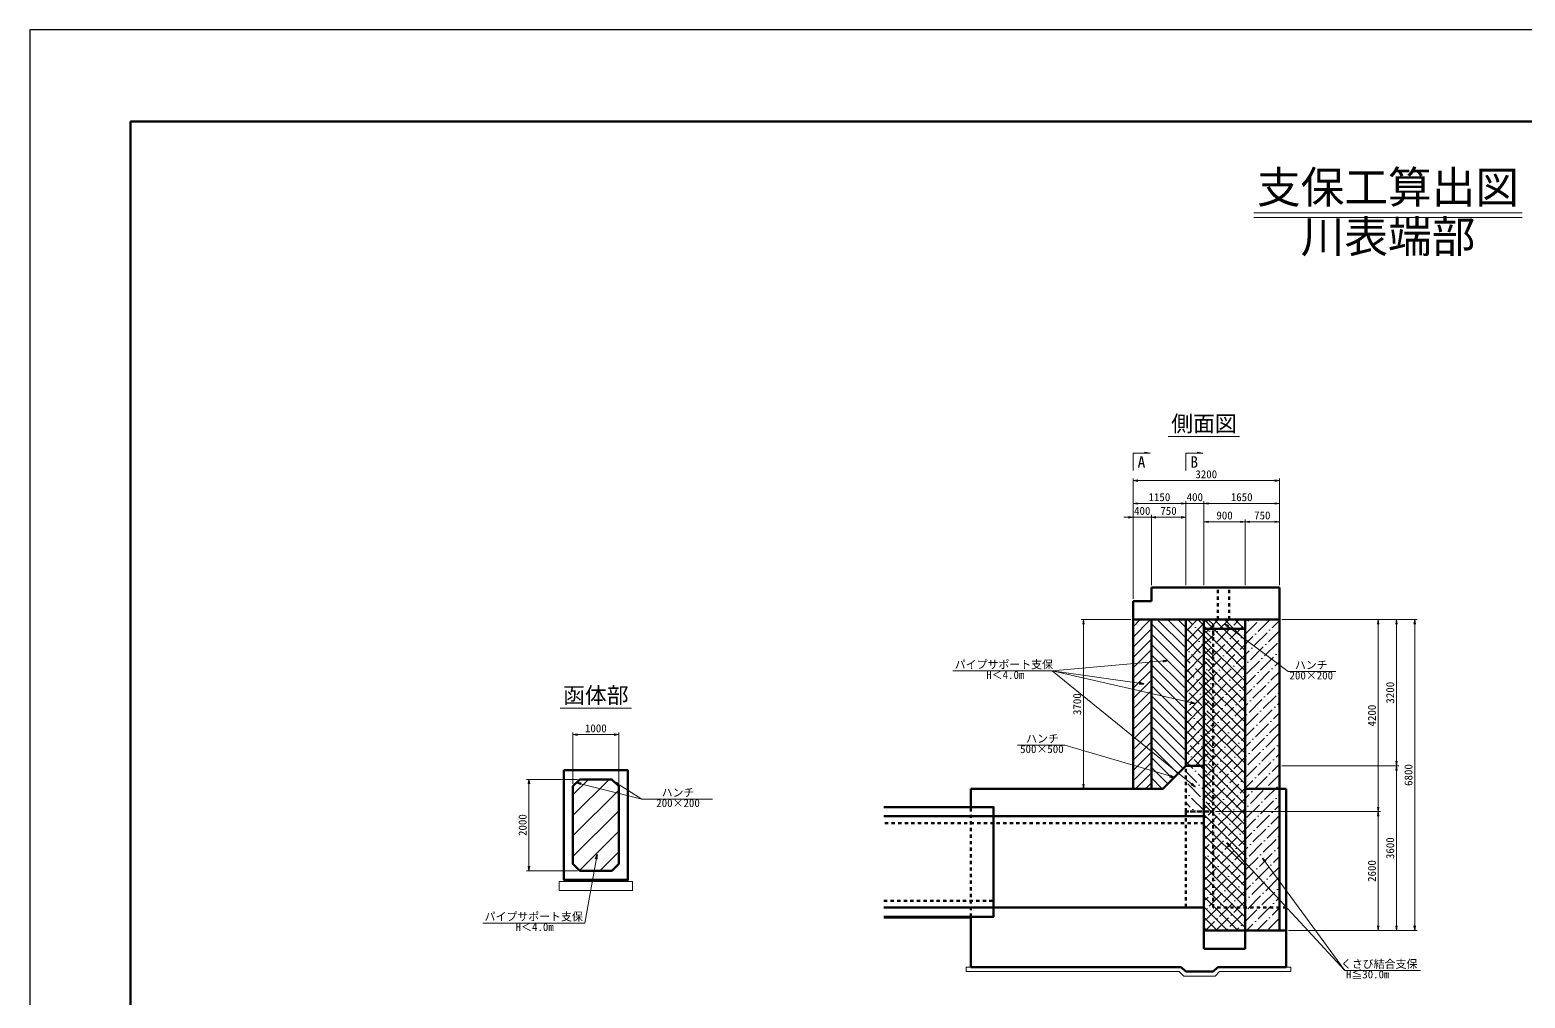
# Model space of a CAD drawing. Header units: millimetres. Extents: x 108558 to 167958, y -66594 to -24594.
# Drawn here: x 108558 to 141256, y -45769 to -24594 of the extents above; entities that cross this region are included whole.
import ezdxf
from ezdxf.enums import TextEntityAlignment as Align

# ---------------------------------------------------------------- set-up
doc = ezdxf.new("R2010")
doc.units = ezdxf.units.MM
doc.header["$LTSCALE"] = 60
doc.header["$PDSIZE"] = 300
doc.linetypes.add('SXF_跳び破線', pattern=[12, 6, -6])
doc.linetypes.add('破線', pattern=[7.5, 6, -1.5])
doc.layers.get('Defpoints').update_dxf_attribs({"color": 151})
for name, color, linetype, lineweight in [('D-BYP-STR4', 6, 'Continuous', 25), ('D-BYP-STR7', 2, 'Continuous', 13), ('D-BYP-STR8', 150, 'Continuous', 50), ('D-STR', 1, 'Continuous', 50), ('D-STR-DIM', 7, 'Continuous', 13), ('D-STR-HTXT', 7, 'Continuous', 13), ('D-TTL', 2, 'Continuous', 140), ('D-TTL-LINE', 7, 'Continuous', 13), ('D-TTL-TXT', 7, 'Continuous', 13)]:
    doc.layers.add(name, color=color, linetype=linetype, lineweight=lineweight)
doc.styles.add('MS ゴシック', font='')
doc.styles.add('YOKO_GOTHIC', font='')
doc.styles.add('ＭＳ ゴシック', font='')
doc.styles.get('MS ゴシック').set_extended_font_data('MS Gothic')
doc.styles.get('YOKO_GOTHIC').set_extended_font_data('MS Gothic')
doc.styles.get('ＭＳ ゴシック').set_extended_font_data('MS Gothic')
doc.dimstyles.new('S50', dxfattribs={"dimscale": 50, "dimtxt": 3.5, "dimasz": 2, "dimexe": 1, "dimexo": 1, "dimgap": 1, "dimtad": 1, "dimdec": 0, "dimzin": 1, "dimdsep": 46, "dimtxsty": 'YOKO_GOTHIC', "dimblk": 'OPEN', "dimcen": 0, "dimclrd": 256, "dimclre": 256, "dimclrt": 256, "dimaunit": 1, "dimadec": 3, "dimazin": 0, "dimtfac": 1, "dimtdec": 0, "dimtix": 1, "dimtmove": 2, "dimatfit": 3, "dimldrblk": 'OPEN', "dimfxl": 1, "dimlwd": -1, "dimlwe": -1, "dimarcsym": 0})

# ---------------------------------------------------------------- blocks, each defined once
blk = doc.blocks.new('_Open')
at = {"color": 0, "linetype": 'ByBlock', "lineweight": -2}
for p, q in [((-1, 0.17), (0, 0)), ((-1, -0.17), (0, 0)), ((0, 0), (-1, 0))]:
    blk.add_line(p, q, dxfattribs=at)
blk = doc.blocks.new('*D111')
at = {"layer": 'D-STR-DIM', "transparency": 16777216}
for p, q in [((120434, -41085), (120434, -39957)), ((120534, -40007), (121334, -40007)), ((121434, -41085), (121434, -39957))]:
    blk.add_line(p, q, dxfattribs=at)
at = {"layer": 'Defpoints', "color": 0, "transparency": 16777216}
for p in [(121434, -40007), (120434, -41135), (121434, -41135)]:
    blk.add_point(p, dxfattribs=at)
at = {"layer": 'D-STR-DIM', "transparency": 16777216, "xscale": 100, "yscale": 100, "zscale": 100, "rotation": 180}
blk.add_blockref('_Open', (120434, -40007), dxfattribs=at)
at = {"layer": 'D-STR-DIM', "transparency": 16777216, "xscale": 100, "yscale": 100, "zscale": 100}
blk.add_blockref('_Open', (121434, -40007), dxfattribs=at)
at = {"layer": 'D-STR-DIM', "transparency": 16777216, "insert": (120934, -39870), "char_height": 175, "attachment_point": 5, "style": 'YOKO_GOTHIC'}
blk.add_mtext('1000', dxfattribs=at)
blk = doc.blocks.new('*D112')
at = {"layer": 'D-STR-DIM', "transparency": 16777216}
for p, q in [((120534, -40985), (119421, -40985)), ((119471, -41085), (119471, -42885)), ((120534, -42985), (119421, -42985))]:
    blk.add_line(p, q, dxfattribs=at)
at = {"layer": 'Defpoints', "color": 0, "transparency": 16777216}
for p in [(120584, -40985), (119471, -42985), (120584, -42985)]:
    blk.add_point(p, dxfattribs=at)
at = {"layer": 'D-STR-DIM', "transparency": 16777216, "xscale": 100, "yscale": 100, "zscale": 100}
for p, rotation in [((119471, -40985), 90), ((119471, -42985), 270)]:
    blk.add_blockref('_Open', p, dxfattribs=dict(at, rotation=rotation))
at = {"layer": 'D-STR-DIM', "transparency": 16777216, "insert": (119333, -41985), "char_height": 175, "attachment_point": 5, "rotation": 90, "style": 'YOKO_GOTHIC'}
blk.add_mtext('2000', dxfattribs=at)
blk = doc.blocks.new('*D113')
at = {"layer": 'D-STR-DIM', "transparency": 16777216}
for p, q in [((132683, -37040), (132683, -34402)), ((132783, -34452), (135783, -34452)), ((135883, -36740), (135883, -34402))]:
    blk.add_line(p, q, dxfattribs=at)
at = {"layer": 'Defpoints', "color": 0, "transparency": 16777216}
for p in [(135883, -34452), (135883, -36790), (132683, -37090)]:
    blk.add_point(p, dxfattribs=at)
at = {"layer": 'D-STR-DIM', "transparency": 16777216, "xscale": 100, "yscale": 100, "zscale": 100, "rotation": 180}
blk.add_blockref('_Open', (132683, -34452), dxfattribs=at)
at = {"layer": 'D-STR-DIM', "transparency": 16777216, "xscale": 100, "yscale": 100, "zscale": 100}
blk.add_blockref('_Open', (135883, -34452), dxfattribs=at)
at = {"layer": 'D-STR-DIM', "transparency": 16777216, "insert": (134283, -34314), "char_height": 175, "attachment_point": 5, "style": 'YOKO_GOTHIC'}
blk.add_mtext('3200', dxfattribs=at)
blk = doc.blocks.new('*D78')
at = {"layer": 'D-STR-DIM', "transparency": 16777216}
for p, q in [((132683, -37040), (132683, -34902)), ((132783, -34952), (133733, -34952)), ((133833, -36740), (133833, -34902))]:
    blk.add_line(p, q, dxfattribs=at)
at = {"layer": 'Defpoints', "color": 0, "transparency": 16777216}
for p in [(133833, -34952), (133833, -36790), (132683, -37090)]:
    blk.add_point(p, dxfattribs=at)
at = {"layer": 'D-STR-DIM', "transparency": 16777216, "xscale": 100, "yscale": 100, "zscale": 100, "rotation": 180}
blk.add_blockref('_Open', (132683, -34952), dxfattribs=at)
at = {"layer": 'D-STR-DIM', "transparency": 16777216, "xscale": 100, "yscale": 100, "zscale": 100}
blk.add_blockref('_Open', (133833, -34952), dxfattribs=at)
at = {"layer": 'D-STR-DIM', "transparency": 16777216, "insert": (133258, -34814), "char_height": 175, "attachment_point": 5, "style": 'YOKO_GOTHIC'}
blk.add_mtext('1150', dxfattribs=at)
blk = doc.blocks.new('*D79')
at = {"layer": 'D-STR-DIM', "transparency": 16777216}
for p, q in [((133733, -34952), (133633, -34952)), ((133833, -36740), (133833, -34902)), ((133833, -34952), (134233, -34952)), ((134233, -36740), (134233, -34902)), ((134333, -34952), (134433, -34952))]:
    blk.add_line(p, q, dxfattribs=at)
at = {"layer": 'Defpoints', "color": 0, "transparency": 16777216}
for p in [(134233, -34952), (133833, -36790), (134233, -36790)]:
    blk.add_point(p, dxfattribs=at)
at = {"layer": 'D-STR-DIM', "transparency": 16777216, "xscale": 100, "yscale": 100, "zscale": 100}
blk.add_blockref('_Open', (133833, -34952), dxfattribs=at)
at = {"layer": 'D-STR-DIM', "transparency": 16777216, "xscale": 100, "yscale": 100, "zscale": 100, "rotation": 180}
blk.add_blockref('_Open', (134233, -34952), dxfattribs=at)
at = {"layer": 'D-STR-DIM', "transparency": 16777216, "insert": (134033, -34814), "char_height": 175, "attachment_point": 5, "style": 'YOKO_GOTHIC'}
blk.add_mtext('400', dxfattribs=at)
blk = doc.blocks.new('*D80')
at = {"layer": 'D-STR-DIM', "transparency": 16777216}
for p, q in [((134233, -36740), (134233, -34902)), ((134333, -34952), (135783, -34952)), ((135883, -36740), (135883, -34902))]:
    blk.add_line(p, q, dxfattribs=at)
at = {"layer": 'Defpoints', "color": 0, "transparency": 16777216}
for p in [(135883, -34952), (134233, -36790), (135883, -36790)]:
    blk.add_point(p, dxfattribs=at)
at = {"layer": 'D-STR-DIM', "transparency": 16777216, "xscale": 100, "yscale": 100, "zscale": 100, "rotation": 180}
blk.add_blockref('_Open', (134233, -34952), dxfattribs=at)
at = {"layer": 'D-STR-DIM', "transparency": 16777216, "xscale": 100, "yscale": 100, "zscale": 100}
blk.add_blockref('_Open', (135883, -34952), dxfattribs=at)
at = {"layer": 'D-STR-DIM', "transparency": 16777216, "insert": (135058, -34814), "char_height": 175, "attachment_point": 5, "style": 'YOKO_GOTHIC'}
blk.add_mtext('1650', dxfattribs=at)
blk = doc.blocks.new('*D81')
at = {"layer": 'D-STR-DIM', "transparency": 16777216}
for p, q in [((135133, -36740), (135133, -35302)), ((135883, -36740), (135883, -35302)), ((135783, -35352), (135233, -35352))]:
    blk.add_line(p, q, dxfattribs=at)
at = {"layer": 'Defpoints', "color": 0, "transparency": 16777216}
for p in [(135133, -35352), (135133, -36790), (135883, -36790)]:
    blk.add_point(p, dxfattribs=at)
at = {"layer": 'D-STR-DIM', "transparency": 16777216, "xscale": 100, "yscale": 100, "zscale": 100, "rotation": 180}
blk.add_blockref('_Open', (135133, -35352), dxfattribs=at)
at = {"layer": 'D-STR-DIM', "transparency": 16777216, "xscale": 100, "yscale": 100, "zscale": 100}
blk.add_blockref('_Open', (135883, -35352), dxfattribs=at)
at = {"layer": 'D-STR-DIM', "transparency": 16777216, "insert": (135508, -35214), "char_height": 175, "attachment_point": 5, "style": 'YOKO_GOTHIC'}
blk.add_mtext('750', dxfattribs=at)
blk = doc.blocks.new('*D82')
at = {"layer": 'D-STR-DIM', "transparency": 16777216}
for p, q in [((134233, -36740), (134233, -35302)), ((135133, -36740), (135133, -35302)), ((135033, -35352), (134333, -35352))]:
    blk.add_line(p, q, dxfattribs=at)
at = {"layer": 'Defpoints', "color": 0, "transparency": 16777216}
for p in [(134233, -35352), (134233, -36790), (135133, -36790)]:
    blk.add_point(p, dxfattribs=at)
at = {"layer": 'D-STR-DIM', "transparency": 16777216, "xscale": 100, "yscale": 100, "zscale": 100, "rotation": 180}
blk.add_blockref('_Open', (134233, -35352), dxfattribs=at)
at = {"layer": 'D-STR-DIM', "transparency": 16777216, "xscale": 100, "yscale": 100, "zscale": 100}
blk.add_blockref('_Open', (135133, -35352), dxfattribs=at)
at = {"layer": 'D-STR-DIM', "transparency": 16777216, "insert": (134683, -35214), "char_height": 175, "attachment_point": 5, "style": 'YOKO_GOTHIC'}
blk.add_mtext('900', dxfattribs=at)
blk = doc.blocks.new('*D114')
at = {"layer": 'D-STR-DIM', "transparency": 16777216}
for p, q in [((132583, -35252), (132483, -35252)), ((132683, -37040), (132683, -35202)), ((132683, -35252), (133083, -35252)), ((133083, -36740), (133083, -35202)), ((133183, -35252), (133283, -35252))]:
    blk.add_line(p, q, dxfattribs=at)
at = {"layer": 'Defpoints', "color": 0, "transparency": 16777216}
for p in [(133083, -35252), (133083, -36790), (132683, -37090)]:
    blk.add_point(p, dxfattribs=at)
at = {"layer": 'D-STR-DIM', "transparency": 16777216, "xscale": 100, "yscale": 100, "zscale": 100}
blk.add_blockref('_Open', (132683, -35252), dxfattribs=at)
at = {"layer": 'D-STR-DIM', "transparency": 16777216, "xscale": 100, "yscale": 100, "zscale": 100, "rotation": 180}
blk.add_blockref('_Open', (133083, -35252), dxfattribs=at)
at = {"layer": 'D-STR-DIM', "transparency": 16777216, "insert": (132883, -35114), "char_height": 175, "attachment_point": 5, "style": 'YOKO_GOTHIC'}
blk.add_mtext('400', dxfattribs=at)
blk = doc.blocks.new('*D115')
at = {"layer": 'D-STR-DIM', "transparency": 16777216}
for p, q in [((133083, -36740), (133083, -35202)), ((133183, -35252), (133733, -35252)), ((133833, -36740), (133833, -35202))]:
    blk.add_line(p, q, dxfattribs=at)
at = {"layer": 'Defpoints', "color": 0, "transparency": 16777216}
for p in [(133833, -35252), (133083, -36790), (133833, -36790)]:
    blk.add_point(p, dxfattribs=at)
at = {"layer": 'D-STR-DIM', "transparency": 16777216, "xscale": 100, "yscale": 100, "zscale": 100, "rotation": 180}
blk.add_blockref('_Open', (133083, -35252), dxfattribs=at)
at = {"layer": 'D-STR-DIM', "transparency": 16777216, "xscale": 100, "yscale": 100, "zscale": 100}
blk.add_blockref('_Open', (133833, -35252), dxfattribs=at)
at = {"layer": 'D-STR-DIM', "transparency": 16777216, "insert": (133458, -35114), "char_height": 175, "attachment_point": 5, "style": 'YOKO_GOTHIC'}
blk.add_mtext('750', dxfattribs=at)
blk = doc.blocks.new('*D116')
at = {"layer": 'D-STR-DIM', "transparency": 16777216}
for p, q in [((132633, -37490), (131548, -37490)), ((131598, -37590), (131598, -41090)), ((132633, -41190), (131548, -41190))]:
    blk.add_line(p, q, dxfattribs=at)
at = {"layer": 'Defpoints', "color": 0, "transparency": 16777216}
for p in [(132683, -37490), (131598, -41190), (132683, -41190)]:
    blk.add_point(p, dxfattribs=at)
at = {"layer": 'D-STR-DIM', "transparency": 16777216, "xscale": 100, "yscale": 100, "zscale": 100}
for p, rotation in [((131598, -37490), 90), ((131598, -41190), 270)]:
    blk.add_blockref('_Open', p, dxfattribs=dict(at, rotation=rotation))
at = {"layer": 'D-STR-DIM', "transparency": 16777216, "insert": (131461, -39340), "char_height": 175, "attachment_point": 5, "rotation": 90, "style": 'YOKO_GOTHIC'}
blk.add_mtext('3700', dxfattribs=at)
blk = doc.blocks.new('*D117')
at = {"layer": 'D-STR-DIM', "transparency": 16777216}
for p, q in [((135933, -37490), (138893, -37490)), ((138843, -37590), (138843, -44190)), ((136083, -44290), (138893, -44290))]:
    blk.add_line(p, q, dxfattribs=at)
at = {"layer": 'Defpoints', "color": 0, "transparency": 16777216}
for p in [(135883, -37490), (136033, -44290), (138843, -44290)]:
    blk.add_point(p, dxfattribs=at)
at = {"layer": 'D-STR-DIM', "transparency": 16777216, "xscale": 100, "yscale": 100, "zscale": 100}
for p, rotation in [((138843, -37490), 90), ((138843, -44290), 270)]:
    blk.add_blockref('_Open', p, dxfattribs=dict(at, rotation=rotation))
at = {"layer": 'D-STR-DIM', "transparency": 16777216, "insert": (138706, -40890), "char_height": 175, "attachment_point": 5, "rotation": 90, "style": 'YOKO_GOTHIC'}
blk.add_mtext('6800', dxfattribs=at)
blk = doc.blocks.new('*D83')
at = {"layer": 'D-STR-DIM', "transparency": 16777216}
for p, q in [((135933, -37490), (138493, -37490)), ((138443, -37590), (138443, -40590)), ((135933, -40690), (138493, -40690))]:
    blk.add_line(p, q, dxfattribs=at)
at = {"layer": 'Defpoints', "color": 0, "transparency": 16777216}
for p in [(135883, -37490), (135883, -40690), (138443, -40690)]:
    blk.add_point(p, dxfattribs=at)
at = {"layer": 'D-STR-DIM', "transparency": 16777216, "xscale": 100, "yscale": 100, "zscale": 100}
for p, rotation in [((138443, -37490), 90), ((138443, -40690), 270)]:
    blk.add_blockref('_Open', p, dxfattribs=dict(at, rotation=rotation))
at = {"layer": 'D-STR-DIM', "transparency": 16777216, "insert": (138306, -39090), "char_height": 175, "attachment_point": 5, "rotation": 90, "style": 'YOKO_GOTHIC'}
blk.add_mtext('3200', dxfattribs=at)
blk = doc.blocks.new('*D84')
at = {"layer": 'D-STR-DIM', "transparency": 16777216}
for p, q in [((135933, -40690), (138493, -40690)), ((138443, -40790), (138443, -44190))]:
    blk.add_line(p, q, dxfattribs=at)
at = {"layer": 'Defpoints', "color": 0, "transparency": 16777216}
for p in [(135883, -40690), (138443, -44290), (138443, -44290)]:
    blk.add_point(p, dxfattribs=at)
at = {"layer": 'D-STR-DIM', "transparency": 16777216, "xscale": 100, "yscale": 100, "zscale": 100}
for p, rotation in [((138443, -40690), 90), ((138443, -44290), 270)]:
    blk.add_blockref('_Open', p, dxfattribs=dict(at, rotation=rotation))
at = {"layer": 'D-STR-DIM', "transparency": 16777216, "insert": (138306, -42490), "char_height": 175, "attachment_point": 5, "rotation": 90, "style": 'YOKO_GOTHIC'}
blk.add_mtext('3600', dxfattribs=at)
blk = doc.blocks.new('*D108')
at = {"layer": 'D-STR-DIM', "transparency": 16777216}
for p, q in [((135933, -37490), (138093, -37490)), ((138043, -37590), (138043, -41590)), ((134483, -41690), (138093, -41690))]:
    blk.add_line(p, q, dxfattribs=at)
at = {"layer": 'Defpoints', "color": 0, "transparency": 16777216}
for p in [(135883, -37490), (134433, -41690), (138043, -41690)]:
    blk.add_point(p, dxfattribs=at)
at = {"layer": 'D-STR-DIM', "transparency": 16777216, "xscale": 100, "yscale": 100, "zscale": 100}
for p, rotation in [((138043, -37490), 90), ((138043, -41690), 270)]:
    blk.add_blockref('_Open', p, dxfattribs=dict(at, rotation=rotation))
at = {"layer": 'D-STR-DIM', "transparency": 16777216, "insert": (137906, -39590), "char_height": 175, "attachment_point": 5, "rotation": 90, "style": 'YOKO_GOTHIC'}
blk.add_mtext('4200', dxfattribs=at)
blk = doc.blocks.new('*D109')
at = {"layer": 'D-STR-DIM', "transparency": 16777216}
for p, q in [((134483, -41690), (138093, -41690)), ((138043, -41790), (138043, -44190)), ((136083, -44290), (138093, -44290))]:
    blk.add_line(p, q, dxfattribs=at)
at = {"layer": 'Defpoints', "color": 0, "transparency": 16777216}
for p in [(134433, -41690), (136033, -44290), (138043, -44290)]:
    blk.add_point(p, dxfattribs=at)
at = {"layer": 'D-STR-DIM', "transparency": 16777216, "xscale": 100, "yscale": 100, "zscale": 100}
for p, rotation in [((138043, -41690), 90), ((138043, -44290), 270)]:
    blk.add_blockref('_Open', p, dxfattribs=dict(at, rotation=rotation))
at = {"layer": 'D-STR-DIM', "transparency": 16777216, "insert": (137906, -42990), "char_height": 175, "attachment_point": 5, "rotation": 90, "style": 'YOKO_GOTHIC'}
blk.add_mtext('2600', dxfattribs=at)

msp = doc.modelspace()

# ---------------------------------------------------------------- hatches: boundary and pattern name
at = {"layer": 'D-BYP-STR4', "linetype": '破線'}
h = msp.add_hatch(dxfattribs=at)
h.set_pattern_fill('ANSI31', color=0, scale=50)
h.set_pattern_definition([(45, (170517.02, -37886), (-112.2532, 112.2532), [])])
h.paths.add_polyline_path([(134233.5, -37489.8), (133833.5, -37489.8), (133833.5, -40689.8), (134233.5, -40689.8)])
at = {"layer": 'D-STR-DIM'}
h = msp.add_hatch(dxfattribs=at)
h.set_pattern_fill('ANSI31', color=1, scale=50)
h.set_pattern_definition([(45, (144280.95, -41989.54), (-112.2532, 112.2532), [])])
h.paths.add_polyline_path([(133083.5, -37489.8), (132683.5, -37489.8), (132683.5, -41189.8), (133083.5, -41189.8)])
h = msp.add_hatch(dxfattribs=at)
h.set_pattern_fill('ANSI31', color=4, scale=50, angle=90)
h.set_pattern_definition([(135, (144671.86, -41989.54), (-112.2532, -112.2532), [])])
h.paths.add_polyline_path([(133833.5, -37489.8), (133083.5, -37489.8), (133083.5, -41189.8), (133333.5, -41189.8), (133833.5, -40689.8)])
h = msp.add_hatch(dxfattribs=at)
h.set_pattern_fill('ANSI36', color=3, scale=50, angle=90)
h.set_pattern_definition([(135, (164354.48, -37886), (-308.6963, 84.1899), [396.875, -79.375, 0, -79.375])])
h.paths.add_polyline_path([(134433.5, -37489.8), (133833.5, -37489.8), (133833.5, -41689.8), (134433.5, -41689.8)])
h = msp.add_hatch(dxfattribs=at)
h.set_pattern_fill('ANSI36', color=4, scale=50)
h.set_pattern_definition([(45, (143975.51, -41989.54), (84.19, 308.6963), [396.875, -79.375, 0, -79.375])])
h.paths.add_polyline_path([(135133.5, -37489.8), (134233.5, -37489.8), (134233.5, -44289.8), (135133.5, -44289.8)])
h.paths.add_polyline_path([(135883.5, -37489.8), (135133.5, -37489.8), (135133.5, -44289.8), (135883.5, -44289.8)])
h = msp.add_hatch(dxfattribs=at)
h.set_pattern_fill('ANSI31', color=6, scale=50, angle=90)
h.set_pattern_definition([(135, (145693.88, -41989.54), (-112.2532, -112.2532), [])])
h.paths.add_polyline_path([(135133.5, -37489.8), (134233.5, -37489.8), (134233.5, -44289.8), (135133.5, -44289.8)])
at = {"layer": 'D-STR-HTXT'}
h = msp.add_hatch(dxfattribs=at)
h.set_pattern_fill('ANSI31', color=256, scale=100)
h.set_pattern_definition([(45, (140525.4, -46378.06), (-224.5064, 224.5064), [])])
h.paths.add_polyline_path([(121434.4, -41135.3), (121284.4, -40985.3), (120584.4, -40985.3), (120434.4, -41135.3), (120434.4, -42835.3), (120584.4, -42985.3), (121284.4, -42985.3), (121434.4, -42835.3)])

# ---------------------------------------------------------------- linework, layer by layer
at = {"layer": 'D-BYP-STR7', "color": 0}
for p, q in [((120234.4, -43185.3), (120234.4, -43215.3)), ((121634.4, -43185.3), (121634.4, -43215.3)), ((127234.8, -44019.8), (129133.2, -44019.8)), ((129133.2, -45089.8), (129033.2, -45089.8)), ((129033.2, -45189.8), (129033.2, -45089.8)), ((136133.5, -45089.8), (136033.5, -45089.8)), ((136133.5, -45089.8), (136133.5, -45189.8)), ((133692.1, -45189.8), (129033.2, -45189.8)), ((133692.1, -45189.8), (133792.1, -45289.8)), ((133792.1, -45289.8), (134474.9, -45289.8)), ((134474.9, -45289.8), (134574.9, -45189.8)), ((136133.5, -45189.8), (134574.9, -45189.8))]:
    msp.add_line(p, q, dxfattribs=at)
msp.add_lwpolyline([(120134.4, -43415.3), (121734.4, -43415.3), (121734.4, -43215.3), (120134.4, -43215.3)], close=True, dxfattribs=at)
at = {"layer": 'D-BYP-STR8', "color": 0}
for p, q in [((127234.8, -41589.8), (129133.2, -41589.8)), ((129633.2, -41789.8), (127234.8, -41789.8)), ((129633.2, -43789.8), (127234.8, -43789.8)), ((127234.8, -43989.8), (129133.2, -43989.8))]:
    msp.add_line(p, q, dxfattribs=at)
at = {"layer": 'D-BYP-STR8', "color": 0, "linetype": 'SXF_跳び破線', "ltscale": 0.2}
for p, q in [((129633.2, -41939.8), (127234.8, -41939.8)), ((127234.8, -43639.8), (129633.2, -43639.8))]:
    msp.add_line(p, q, dxfattribs=at)
at = {"layer": 'D-BYP-STR8', "color": 1}
for points in [[(133083.5, -41189.8), (133083.5, -37489.8), (132683.5, -37489.8), (132683.5, -41189.8)], [(120584.4, -42985.3), (121284.4, -42985.3), (121434.4, -42835.3), (121434.4, -41135.3), (121284.4, -40985.3), (120584.4, -40985.3), (120434.4, -41135.3), (120434.4, -42835.3)]]:
    msp.add_lwpolyline(points, close=True, dxfattribs=at)
for points in [[(133083.5, -37489.8), (133833.5, -37489.8), (133833.5, -40689.8), (133333.5, -41189.8), (133083.5, -41189.8), (133083.5, -37489.8)], [(133833.5, -37489.8), (133833.5, -40689.8), (134233.5, -40689.8), (134233.5, -37489.8), (133833.5, -37489.8)], [(134233.5, -37489.8), (134233.5, -44289.8), (135133.5, -44289.8), (135133.5, -37489.8), (134233.5, -37489.8)], [(135133.5, -37489.8), (135883.5, -37489.8), (135883.5, -44289.8), (135133.5, -44289.8), (135133.5, -37489.8)]]:
    msp.add_lwpolyline(points, dxfattribs=at)
at = {"layer": 'D-BYP-STR8', "color": 0}
msp.add_lwpolyline([(120234.4, -43185.3), (121634.4, -43185.3), (121634.4, -40785.3), (120234.4, -40785.3)], close=True, dxfattribs=at)
msp.add_lwpolyline([(129133.2, -43989.8), (129633.2, -43989.8), (129633.2, -41589.8), (129133.2, -41589.8)], dxfattribs=at)
at = {"layer": 'D-STR', "color": 0}
for p, q in [((133083.5, -36789.8), (135883.5, -36789.8)), ((133083.5, -36789.8), (133083.5, -37089.8)), ((135883.5, -36789.8), (135883.5, -37489.8)), ((132683.5, -37089.8), (132683.5, -37489.8)), ((132683.5, -37089.8), (133083.5, -37089.8)), ((132683.5, -37489.8), (135883.5, -37489.8)), ((133833.5, -37489.8), (133833.5, -40689.8)), ((134233.5, -37489.8), (134233.5, -44689.8)), ((135133.5, -37489.8), (135133.5, -44689.8)), ((134233.5, -37689.8), (135133.5, -37689.8)), ((133833.5, -40689.8), (133333.5, -41189.8)), ((133833.5, -40689.8), (134233.5, -40689.8)), ((129133.2, -41589.8), (129133.2, -41189.8)), ((129133.2, -41189.8), (133333.5, -41189.8)), ((135133.5, -41189.8), (135133.5, -44689.8)), ((135133.5, -41189.8), (136033.5, -41189.8)), ((136033.5, -41189.8), (136033.5, -45089.8)), ((129133.2, -41389.8), (129133.2, -41289.8)), ((134233.5, -41789.8), (129633.2, -41789.8)), ((134233.5, -43789.8), (129633.2, -43789.8)), ((129133.2, -43989.8), (129133.2, -45089.8)), ((136033.5, -44289.8), (135133.5, -44289.8)), ((135133.5, -44689.8), (134233.5, -44689.8)), ((133733.5, -45089.8), (129133.2, -45089.8)), ((133733.5, -45089.8), (133833.5, -45189.8)), ((134433.5, -45189.8), (134533.5, -45089.8)), ((136033.5, -45089.8), (134533.5, -45089.8)), ((133833.5, -45189.8), (134433.5, -45189.8))]:
    msp.add_line(p, q, dxfattribs=at)
at = {"layer": 'D-STR', "color": 0, "linetype": 'SXF_跳び破線', "ltscale": 0.2}
for p, q in [((134533.5, -37489.8), (134533.5, -36789.8)), ((134783.5, -37489.8), (134783.5, -36789.8)), ((129133.2, -43989.8), (129133.2, -41589.8)), ((134233.5, -41939.8), (129633.2, -41939.8))]:
    msp.add_line(p, q, dxfattribs=at)
at = {"layer": 'D-STR', "color": 1, "linetype": 'SXF_跳び破線', "ltscale": 0.2}
for p, q in [((133833.5, -41689.8), (133833.5, -37489.8)), ((134433.5, -41689.8), (134433.5, -37489.8)), ((133833.5, -41689.8), (134433.5, -41689.8))]:
    msp.add_line(p, q, dxfattribs=at)
at = {"layer": 'D-STR', "color": 0}
msp.add_lwpolyline([(129133.2, -43989.8), (129633.2, -43989.8), (129633.2, -41589.8), (129133.2, -41589.8)], dxfattribs=at)
at = {"layer": 'D-STR', "color": 0, "linetype": 'SXF_跳び破線', "ltscale": 0.2}
msp.add_lwpolyline([(136033.5, -43789.8), (134433.5, -43789.8), (134433.5, -41689.8), (133833.5, -41689.8), (133833.5, -43789.8)], dxfattribs=at)
at = {"layer": 'D-STR-HTXT', "color": 7, "linetype": 'Continuous', "lineweight": 13}
for points in [[(132683.5, -34227.6), (132683.5, -33852.6), (133058.5, -33852.6), (132935.4, -33830.9)], [(133833.5, -34227.6), (133833.5, -33852.6), (134208.5, -33852.6), (134085.4, -33830.9)]]:
    msp.add_lwpolyline(points, dxfattribs=at)
at = {"layer": 'D-TTL'}
for q in [(110757.6, -64594.1), (165757.6, -26594.1)]:
    msp.add_line((110757.6, -26594.1), q, dxfattribs=at)
at = {"layer": 'D-TTL-LINE'}
for p, q in [((135327, -28594.1), (141188.2, -28594.1)), ((135327, -28694.1), (141188.2, -28694.1)), ((133452.1, -33484), (135012.5, -33484)), ((120153, -39426.2), (121713.5, -39426.2))]:
    msp.add_line(p, q, dxfattribs=at)
at = {"layer": 'Defpoints', "color": 1}
msp.add_lwpolyline([(108557.6, -66594.1), (167957.6, -66594.1), (167957.6, -24594.1), (108557.6, -24594.1)], close=True, dxfattribs=at)

# ---------------------------------------------------------------- texts
at = {"layer": 'D-STR-HTXT', "color": 7, "linetype": 'Continuous', "lineweight": 13, "style": 'ＭＳ ゴシック'}
for s, p in [('A', (132866.3, -34169.5)), ('B', (134019.5, -34169.5))]:
    msp.add_text(s, height=250, dxfattribs=at).set_placement(p, align=Align.CENTER)
at = {"layer": 'D-STR-HTXT', "ltscale": 0.01, "style": 'ＭＳ ゴシック'}
for s, p in [('パイプサポート支保', (129856.9, -38613.5)), ('ハンチ', (136579.7, -38625.6)), ('H＜4.0m', (129889.4, -38840.9)), ('200×200', (136579.7, -38853)), ('ハンチ', (130701.5, -40235.3)), ('500×500', (130688.2, -40462.7)), ('ハンチ', (122731.3, -41415.2)), ('200×200', (122731.3, -41642.7)), ('パイプサポート支保', (119575.2, -44126.5)), ('H＜4.0m', (119597.3, -44353.9)), ('くさび結合支保', (138063.8, -45162.9)), ('H≦30.0m', (137813.2, -45390.3))]:
    msp.add_text(s, height=175, dxfattribs=at).set_placement(p, align=Align.BOTTOM_CENTER)
at = {"layer": 'D-TTL-TXT', "style": 'MS ゴシック'}
for s, height, p in [('支保工算出図', 700, (138257.6, -28594.1)), ('川表端部', 700, (138257.6, -29674.8)), ('側面図', 350, (134233.5, -33484)), ('函体部', 350, (120934.4, -39426.2))]:
    msp.add_text(s, height=height, dxfattribs=at).set_placement(p, align=Align.BOTTOM_CENTER)

# ---------------------------------------------------------------- dimensions: what is measured, and where the dimension line sits
at = {"layer": 'D-STR-DIM'}
for base, p1, p2, picture, middle in [((135883.5, -34451.9), (132683.5, -37089.8), (135883.5, -36789.8), '*D113', (134283.5, -34314.4)), ((133833.5, -34951.9), (132683.5, -37089.8), (133833.5, -36789.8), '*D78', (133258.5, -34814.4)), ((134233.5, -34951.9), (133833.5, -36789.8), (134233.5, -36789.8), '*D79', (134033.5, -34814.4)), ((135883.5, -34951.9), (134233.5, -36789.8), (135883.5, -36789.8), '*D80', (135058.5, -34814.4)), ((133083.5, -35251.9), (132683.5, -37089.8), (133083.5, -36789.8), '*D114', (132883.5, -35114.4)), ((133833.5, -35251.9), (133083.5, -36789.8), (133833.5, -36789.8), '*D115', (133458.5, -35114.4)), ((134233.5, -35351.9), (135133.5, -36789.8), (134233.5, -36789.8), '*D82', (134683.5, -35214.4)), ((135133.5, -35351.9), (135883.5, -36789.8), (135133.5, -36789.8), '*D81', (135508.5, -35214.4)), ((121434.4, -40007.5), (120434.4, -41135.3), (121434.4, -41135.3), '*D111', (120934.4, -39870))]:
    dim = msp.add_linear_dim(base=base, p1=p1, p2=p2, dimstyle='S50', dxfattribs=at)
    dim.commit()
    dim.dimension.update_dxf_attribs({"geometry": picture, "text_midpoint": middle})
for base, p1, p2, picture, middle in [((131598.1, -41189.8), (132683.5, -37489.8), (132683.5, -41189.8), '*D116', (131460.6, -39339.8)), ((138043.2, -41689.8), (135883.5, -37489.8), (134433.5, -41689.8), '*D108', (137905.7, -39589.8)), ((138843.2, -44289.8), (135883.5, -37489.8), (136033.5, -44289.8), '*D117', (138705.7, -40889.8)), ((138443.2, -40689.8), (135883.5, -37489.8), (135883.5, -40689.8), '*D83', (138305.7, -39089.8)), ((138443.2, -44289.8), (135883.5, -40689.8), (138443.2, -44289.8), '*D84', (138305.7, -42489.8)), ((119470.8, -42985.3), (120584.4, -40985.3), (120584.4, -42985.3), '*D112', (119333.3, -41985.3)), ((138043.2, -44289.8), (134433.5, -41689.8), (136033.5, -44289.8), '*D109', (137905.7, -42989.8))]:
    dim = msp.add_linear_dim(base=base, p1=p1, p2=p2, angle=90, dimstyle='S50', dxfattribs=at)
    dim.commit()
    dim.dimension.update_dxf_attribs({"geometry": picture, "text_midpoint": middle})

# ---------------------------------------------------------------- leaders
at = {"layer": 'D-STR-HTXT'}
for points, override in [([(134683.5, -37584.1), (136076.4, -38625.6), (137114.2, -38625.6)], {"dimgap": 1, "dimtad": 0}), ([(133439.3, -38387.3), (130915.1, -38613.5), (128742.5, -38613.5)], {"dimgap": 1, "dimtad": 0}), ([(132917.9, -38893), (130915.1, -38613.5)], {"dimtad": 0}), ([(134037.3, -39322.3), (130915.1, -38613.5)], {"dimtad": 0}), ([(134037.3, -41147), (130915.1, -38613.5)], {"dimtad": 0}), ([(133583.5, -40939.8), (131193.2, -40235.3), (130155.4, -40235.3)], {"dimgap": 1, "dimtad": 0}), ([(120509.4, -41060.3), (121936.4, -41415.2), (123481.8, -41415.2)], {"dimgap": 1, "dimtad": 0}), ([(121339, -41039.9), (121936.4, -41415.2), (123481.8, -41415.2)], {"dimgap": 1, "dimtad": 0}), ([(134733.3, -42374.2), (137309.9, -45162.9)], {"dimtad": 0}), ([(120963.5, -42631), (120694, -44126.5), (118462.6, -44126.5)], {"dimgap": 1, "dimtad": 0}), ([(135512.5, -42705.6), (137309.9, -45162.9), (138964.7, -45162.9)], {"dimgap": 1, "dimtad": 0})]:
    msp.add_leader(points, dimstyle='S50', override=override, dxfattribs=at)

doc.saveas('drawing.dxf')
